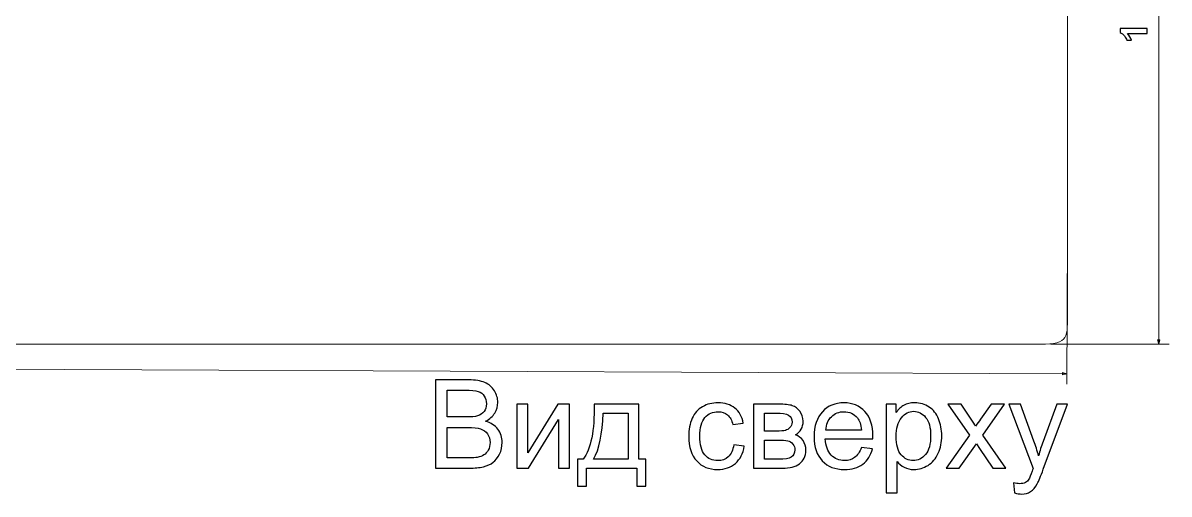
# Model space of a CAD drawing. Header units: centimetres. Extents: x -84 to 84, y -59 to 59.
# Drawn here: x 26.27 to 54.09, y 24.17 to 35.6 of the extents above; entities that cross this region are included whole.
import ezdxf

# ---------------------------------------------------------------- set-up
doc = ezdxf.new("R2010")
doc.units = ezdxf.units.CM
doc.header["$MEASUREMENT"] = 0
doc.layers.add('layer 1', color=7, linetype='Continuous')

msp = doc.modelspace()

# ---------------------------------------------------------------- linework, layer by layer
at = {"layer": 'layer 1', "color": 254, "lineweight": 20}
msp.add_open_spline([(-54.95849, 45.41886), (-54.95849, 45.41886), (50.96113, 45.41886), (50.96113, 45.41886), (50.96113, 45.41886), (51.67024, 45.41886), (51.62215, 45.26184), (51.62143, 44.59441), (51.62143, 44.59441), (51.62143, 44.59441), (51.62143, 36.61422), (51.62143, 36.61422), (51.62143, 36.61422), (51.62143, 36.61422), (51.62143, 28.63403), (51.62143, 28.63403), (51.62143, 28.63403), (51.62215, 27.9666), (51.67024, 27.80958), (50.96113, 27.80958), (50.96113, 27.80958), (50.96113, 27.80958), (-54.95849, 27.80958), (-54.95849, 27.80958), (-54.95849, 27.80958), (-55.07312, 27.80958), (-55.07723, 27.80923), (-55.18469, 27.89076), (-55.18469, 27.89076), (-55.88335, 28.42084), (-56.58204, 28.95106), (-57.2807, 29.4812), (-57.2807, 29.4812), (-57.39009, 29.56414), (-57.37765, 29.51009), (-57.37765, 29.74279), (-57.37765, 29.74279), (-57.37765, 30.36287), (-57.37765, 33.54415), (-57.37765, 34.1642), (-57.37765, 34.1642), (-57.37765, 34.1642), (-42.37765, 34.1642), (-42.37765, 34.1642), (-42.37765, 34.1642), (-42.37765, 34.1642), (-42.37765, 39.06422), (-42.37765, 39.06422), (-42.37765, 39.06422), (-42.37765, 39.06422), (-57.37765, 39.06422), (-57.37765, 39.06422), (-57.37765, 39.06422), (-57.37765, 39.68427), (-57.37765, 42.86557), (-57.37765, 43.48565), (-57.37765, 43.48565), (-57.37765, 43.71835), (-57.39009, 43.6643), (-57.2807, 43.74724), (-57.2807, 43.74724), (-56.58204, 44.27738), (-55.88335, 44.8076), (-55.18469, 45.33768), (-55.18469, 45.33768), (-55.07723, 45.41921), (-55.07312, 45.41886), (-54.95849, 45.41886)], degree=3, knots=[0, 0, 0, 0, 0.05555556, 0.05555556, 0.05555556, 0.05555556, 0.11111111, 0.11111111, 0.11111111, 0.11111111, 0.16666667, 0.16666667, 0.16666667, 0.16666667, 0.22222222, 0.22222222, 0.22222222, 0.22222222, 0.27777778, 0.27777778, 0.27777778, 0.27777778, 0.33333333, 0.33333333, 0.33333333, 0.33333333, 0.38888889, 0.38888889, 0.38888889, 0.38888889, 0.44444444, 0.44444444, 0.44444444, 0.44444444, 0.5, 0.5, 0.5, 0.5, 0.55555556, 0.55555556, 0.55555556, 0.55555556, 0.61111111, 0.61111111, 0.61111111, 0.61111111, 0.66666667, 0.66666667, 0.66666667, 0.66666667, 0.72222222, 0.72222222, 0.72222222, 0.72222222, 0.77777778, 0.77777778, 0.77777778, 0.77777778, 0.83333333, 0.83333333, 0.83333333, 0.83333333, 0.88888889, 0.88888889, 0.88888889, 0.88888889, 1, 1, 1, 1], dxfattribs=at)
at = {"layer": 'layer 1', "color": 155, "lineweight": 9}
for points in [[(53.83758, 45.41886), (53.83758, 45.41886), (53.83758, 27.80958), (53.83758, 27.80958)], [(51.62037, 30.42293), (51.62037, 30.42293), (51.60511, 26.84134), (51.60511, 26.84134)], [(51.21113, 27.80958), (51.21113, 27.80958), (54.08758, 27.80958), (54.08758, 27.80958)], [(-0.78273, 27.31459), (-0.78273, 27.31459), (51.60617, 27.09133), (51.60617, 27.09133)]]:
    msp.add_open_spline(points, degree=3, dxfattribs=at)
at = {"layer": 'layer 1', "color": 155}
msp.add_open_spline([(53.55779, 35.46999), (53.55779, 35.46999), (53.55779, 35.34433), (53.55779, 35.34433), (53.55779, 35.34433), (53.55779, 35.34433), (53.08236, 35.34433), (53.08236, 35.34433), (53.08236, 35.34433), (53.12547, 35.29847), (53.15742, 35.24435), (53.17806, 35.18198), (53.17806, 35.18198), (53.17806, 35.18198), (53.06341, 35.18198), (53.06341, 35.18198), (53.06341, 35.18198), (53.05271, 35.21485), (53.03238, 35.25047), (53.00226, 35.28884), (53.00226, 35.28884), (52.9723, 35.32736), (52.93729, 35.35365), (52.89739, 35.36802), (52.89739, 35.36802), (52.89739, 35.36802), (52.89739, 35.46999), (52.89739, 35.46999), (52.89739, 35.46999), (52.89739, 35.46999), (53.55779, 35.46999), (53.55779, 35.46999)], degree=3, knots=[0, 0, 0, 0, 0.11111111, 0.11111111, 0.11111111, 0.11111111, 0.22222222, 0.22222222, 0.22222222, 0.22222222, 0.33333333, 0.33333333, 0.33333333, 0.33333333, 0.44444444, 0.44444444, 0.44444444, 0.44444444, 0.55555556, 0.55555556, 0.55555556, 0.55555556, 0.66666667, 0.66666667, 0.66666667, 0.66666667, 0.77777778, 0.77777778, 0.77777778, 0.77777778, 1, 1, 1, 1], dxfattribs=at)
at = {"layer": 'layer 1', "color": 155, "lineweight": 9}
for points in [[(53.81035, 27.91117), (53.81035, 27.91117), (53.83758, 27.80958), (53.83758, 27.80958), (53.83758, 27.80958), (53.83758, 27.80958), (53.8648, 27.91117), (53.8648, 27.91117), (53.8648, 27.91117), (53.8648, 27.91117), (53.81035, 27.91117), (53.81035, 27.91117)], [(51.50446, 27.06454), (51.50446, 27.06454), (51.60617, 27.09133), (51.60617, 27.09133), (51.60617, 27.09133), (51.60617, 27.09133), (51.50469, 27.11898), (51.50469, 27.11898), (51.50469, 27.11898), (51.50469, 27.11898), (51.50446, 27.06454), (51.50446, 27.06454)]]:
    msp.add_open_spline(points, degree=3, knots=[0, 0, 0, 0, 0.25, 0.25, 0.25, 0.25, 0.5, 0.5, 0.5, 0.5, 1, 1, 1, 1], dxfattribs=at)
at = {"layer": 'layer 1', "color": 250}
for points, knots in [([(36.28301, 24.80111), (36.28301, 24.80111), (36.28301, 26.94364), (36.28301, 26.94364), (36.28301, 26.94364), (36.28301, 26.94364), (37.08696, 26.94364), (37.08696, 26.94364), (37.08696, 26.94364), (37.25054, 26.94364), (37.38171, 26.92219), (37.48095, 26.87881), (37.48095, 26.87881), (37.5797, 26.83542), (37.657, 26.76859), (37.71286, 26.67832), (37.71286, 26.67832), (37.76922, 26.58855), (37.79715, 26.49429), (37.79715, 26.39554), (37.79715, 26.39554), (37.79715, 26.30427), (37.77221, 26.21799), (37.72284, 26.1372), (37.72284, 26.1372), (37.67346, 26.0564), (37.59865, 25.99107), (37.49841, 25.9412), (37.49841, 25.9412), (37.62808, 25.9033), (37.72782, 25.83846), (37.79715, 25.7467), (37.79715, 25.7467), (37.86697, 25.65543), (37.90188, 25.54721), (37.90188, 25.42252), (37.90188, 25.42252), (37.90188, 25.32178), (37.88043, 25.22852), (37.83804, 25.14224), (37.83804, 25.14224), (37.79565, 25.05596), (37.74328, 24.98963), (37.68094, 24.94275), (37.68094, 24.94275), (37.6186, 24.89637), (37.5403, 24.86096), (37.44654, 24.83702), (37.44654, 24.83702), (37.35228, 24.81308), (37.23708, 24.80111), (37.10043, 24.80111), (37.10043, 24.80111), (37.10043, 24.80111), (36.28301, 24.80111), (36.28301, 24.80111)], [0, 0, 0, 0, 0.06666667, 0.06666667, 0.06666667, 0.06666667, 0.13333333, 0.13333333, 0.13333333, 0.13333333, 0.2, 0.2, 0.2, 0.2, 0.26666667, 0.26666667, 0.26666667, 0.26666667, 0.33333333, 0.33333333, 0.33333333, 0.33333333, 0.4, 0.4, 0.4, 0.4, 0.46666667, 0.46666667, 0.46666667, 0.46666667, 0.53333333, 0.53333333, 0.53333333, 0.53333333, 0.6, 0.6, 0.6, 0.6, 0.66666667, 0.66666667, 0.66666667, 0.66666667, 0.73333333, 0.73333333, 0.73333333, 0.73333333, 0.8, 0.8, 0.8, 0.8, 0.86666667, 0.86666667, 0.86666667, 0.86666667, 1, 1, 1, 1]), ([(36.56729, 26.04294), (36.56729, 26.04294), (37.0306, 26.04294), (37.0306, 26.04294), (37.0306, 26.04294), (37.15628, 26.04294), (37.24655, 26.05142), (37.30091, 26.06788), (37.30091, 26.06788), (37.37323, 26.08932), (37.42759, 26.12523), (37.464, 26.1751), (37.464, 26.1751), (37.5004, 26.22497), (37.51886, 26.28732), (37.51886, 26.36262), (37.51886, 26.36262), (37.51886, 26.43394), (37.5019, 26.49678), (37.46749, 26.55064), (37.46749, 26.55064), (37.43357, 26.605), (37.3847, 26.64241), (37.32136, 26.66236), (37.32136, 26.66236), (37.25802, 26.68231), (37.1493, 26.69228), (36.99569, 26.69228), (36.99569, 26.69228), (36.99569, 26.69228), (36.56729, 26.69228), (36.56729, 26.69228), (36.56729, 26.69228), (36.56729, 26.69228), (36.56729, 26.04294), (36.56729, 26.04294)], [0, 0, 0, 0, 0.1, 0.1, 0.1, 0.1, 0.2, 0.2, 0.2, 0.2, 0.3, 0.3, 0.3, 0.3, 0.4, 0.4, 0.4, 0.4, 0.5, 0.5, 0.5, 0.5, 0.6, 0.6, 0.6, 0.6, 0.7, 0.7, 0.7, 0.7, 0.8, 0.8, 0.8, 0.8, 1, 1, 1, 1]), ([(38.25797, 26.35414), (38.25797, 26.35414), (38.52129, 26.35414), (38.52129, 26.35414), (38.52129, 26.35414), (38.52129, 26.35414), (38.52129, 25.16967), (38.52129, 25.16967), (38.52129, 25.16967), (38.52129, 25.16967), (39.25293, 26.35414), (39.25293, 26.35414), (39.25293, 26.35414), (39.25293, 26.35414), (39.5357, 26.35414), (39.5357, 26.35414), (39.5357, 26.35414), (39.5357, 26.35414), (39.5357, 24.80111), (39.5357, 24.80111), (39.5357, 24.80111), (39.5357, 24.80111), (39.27238, 24.80111), (39.27238, 24.80111), (39.27238, 24.80111), (39.27238, 24.80111), (39.27238, 25.9781), (39.27238, 25.9781), (39.27238, 25.9781), (39.27238, 25.9781), (38.54174, 24.80111), (38.54174, 24.80111), (38.54174, 24.80111), (38.54174, 24.80111), (38.25797, 24.80111), (38.25797, 24.80111), (38.25797, 24.80111), (38.25797, 24.80111), (38.25797, 26.35414), (38.25797, 26.35414)], [0, 0, 0, 0, 0.09090909, 0.09090909, 0.09090909, 0.09090909, 0.18181818, 0.18181818, 0.18181818, 0.18181818, 0.27272727, 0.27272727, 0.27272727, 0.27272727, 0.36363636, 0.36363636, 0.36363636, 0.36363636, 0.45454545, 0.45454545, 0.45454545, 0.45454545, 0.54545455, 0.54545455, 0.54545455, 0.54545455, 0.63636364, 0.63636364, 0.63636364, 0.63636364, 0.72727273, 0.72727273, 0.72727273, 0.72727273, 0.81818182, 0.81818182, 0.81818182, 0.81818182, 1, 1, 1, 1]), ([(40.13617, 26.35414), (40.13617, 26.35414), (41.2194, 26.35414), (41.2194, 26.35414), (41.2194, 26.35414), (41.2194, 26.35414), (41.2194, 25.01656), (41.2194, 25.01656), (41.2194, 25.01656), (41.2194, 25.01656), (41.38698, 25.01656), (41.38698, 25.01656), (41.38698, 25.01656), (41.38698, 25.01656), (41.38698, 24.36123), (41.38698, 24.36123), (41.38698, 24.36123), (41.38698, 24.36123), (41.17153, 24.36123), (41.17153, 24.36123), (41.17153, 24.36123), (41.17153, 24.36123), (41.17153, 24.80111), (41.17153, 24.80111), (41.17153, 24.80111), (41.17153, 24.80111), (39.94765, 24.80111), (39.94765, 24.80111), (39.94765, 24.80111), (39.94765, 24.80111), (39.94765, 24.36123), (39.94765, 24.36123), (39.94765, 24.36123), (39.94765, 24.36123), (39.7322, 24.36123), (39.7322, 24.36123), (39.7322, 24.36123), (39.7322, 24.36123), (39.7322, 25.01656), (39.7322, 25.01656), (39.7322, 25.01656), (39.7322, 25.01656), (39.86985, 25.01656), (39.86985, 25.01656), (39.86985, 25.01656), (40.05537, 25.26842), (40.14415, 25.71428), (40.13617, 26.35414)], [0, 0, 0, 0, 0.07692308, 0.07692308, 0.07692308, 0.07692308, 0.15384615, 0.15384615, 0.15384615, 0.15384615, 0.23076923, 0.23076923, 0.23076923, 0.23076923, 0.30769231, 0.30769231, 0.30769231, 0.30769231, 0.38461538, 0.38461538, 0.38461538, 0.38461538, 0.46153846, 0.46153846, 0.46153846, 0.46153846, 0.53846154, 0.53846154, 0.53846154, 0.53846154, 0.61538462, 0.61538462, 0.61538462, 0.61538462, 0.69230769, 0.69230769, 0.69230769, 0.69230769, 0.76923077, 0.76923077, 0.76923077, 0.76923077, 0.84615385, 0.84615385, 0.84615385, 0.84615385, 1, 1, 1, 1]), ([(43.52153, 25.36966), (43.52153, 25.36966), (43.77887, 25.33375), (43.77887, 25.33375), (43.77887, 25.33375), (43.75044, 25.1567), (43.67862, 25.01855), (43.56242, 24.91831), (43.56242, 24.91831), (43.44622, 24.81807), (43.30308, 24.76819), (43.13402, 24.76819), (43.13402, 24.76819), (42.92206, 24.76819), (42.75149, 24.83752), (42.62282, 24.97616), (42.62282, 24.97616), (42.49365, 25.11481), (42.42931, 25.3133), (42.42931, 25.57164), (42.42931, 25.57164), (42.42931, 25.73921), (42.45724, 25.88534), (42.5126, 26.01102), (42.5126, 26.01102), (42.56796, 26.1362), (42.65225, 26.23046), (42.76595, 26.2928), (42.76595, 26.2928), (42.87917, 26.35564), (43.00235, 26.38706), (43.13601, 26.38706), (43.13601, 26.38706), (43.30408, 26.38706), (43.44223, 26.34467), (43.54896, 26.25939), (43.54896, 26.25939), (43.65618, 26.1741), (43.72501, 26.05291), (43.75493, 25.89631), (43.75493, 25.89631), (43.75493, 25.89631), (43.50058, 25.85741), (43.50058, 25.85741), (43.50058, 25.85741), (43.47614, 25.96165), (43.43325, 26.03995), (43.37091, 26.09281), (43.37091, 26.09281), (43.30907, 26.14518), (43.23426, 26.17161), (43.14648, 26.17161), (43.14648, 26.17161), (43.01382, 26.17161), (42.9061, 26.12423), (42.82281, 26.02947), (42.82281, 26.02947), (42.74002, 25.93422), (42.69863, 25.7846), (42.69863, 25.57912), (42.69863, 25.57912), (42.69863, 25.37066), (42.73852, 25.21954), (42.81832, 25.12528), (42.81832, 25.12528), (42.89862, 25.03102), (43.00285, 24.98364), (43.13102, 24.98364), (43.13102, 24.98364), (43.23476, 24.98364), (43.32104, 25.01506), (43.38986, 25.0784), (43.38986, 25.0784), (43.45918, 25.14124), (43.50307, 25.23849), (43.52153, 25.36966)], [0, 0, 0, 0, 0.05, 0.05, 0.05, 0.05, 0.1, 0.1, 0.1, 0.1, 0.15, 0.15, 0.15, 0.15, 0.2, 0.2, 0.2, 0.2, 0.25, 0.25, 0.25, 0.25, 0.3, 0.3, 0.3, 0.3, 0.35, 0.35, 0.35, 0.35, 0.4, 0.4, 0.4, 0.4, 0.45, 0.45, 0.45, 0.45, 0.5, 0.5, 0.5, 0.5, 0.55, 0.55, 0.55, 0.55, 0.6, 0.6, 0.6, 0.6, 0.65, 0.65, 0.65, 0.65, 0.7, 0.7, 0.7, 0.7, 0.75, 0.75, 0.75, 0.75, 0.8, 0.8, 0.8, 0.8, 0.85, 0.85, 0.85, 0.85, 0.9, 0.9, 0.9, 0.9, 1, 1, 1, 1]), ([(44.0033, 26.35414), (44.0033, 26.35414), (44.60925, 26.35414), (44.60925, 26.35414), (44.60925, 26.35414), (44.75787, 26.35414), (44.86859, 26.34168), (44.9414, 26.31674), (44.9414, 26.31674), (45.01372, 26.2918), (45.07606, 26.24642), (45.12792, 26.18009), (45.12792, 26.18009), (45.18029, 26.11326), (45.20622, 26.03396), (45.20622, 25.9412), (45.20622, 25.9412), (45.20622, 25.86689), (45.19076, 25.80205), (45.16034, 25.74719), (45.16034, 25.74719), (45.12942, 25.69184), (45.08354, 25.64545), (45.0217, 25.60855), (45.0217, 25.60855), (45.09451, 25.58411), (45.15486, 25.53873), (45.20323, 25.4719), (45.20323, 25.4719), (45.25111, 25.40557), (45.27505, 25.32627), (45.27505, 25.235), (45.27505, 25.235), (45.26557, 25.08788), (45.21271, 24.97866), (45.11745, 24.90784), (45.11745, 24.90784), (45.02219, 24.83652), (44.88355, 24.80111), (44.70201, 24.80111), (44.70201, 24.80111), (44.70201, 24.80111), (44.0033, 24.80111), (44.0033, 24.80111), (44.0033, 24.80111), (44.0033, 24.80111), (44.0033, 26.35414), (44.0033, 26.35414)], [0, 0, 0, 0, 0.07692308, 0.07692308, 0.07692308, 0.07692308, 0.15384615, 0.15384615, 0.15384615, 0.15384615, 0.23076923, 0.23076923, 0.23076923, 0.23076923, 0.30769231, 0.30769231, 0.30769231, 0.30769231, 0.38461538, 0.38461538, 0.38461538, 0.38461538, 0.46153846, 0.46153846, 0.46153846, 0.46153846, 0.53846154, 0.53846154, 0.53846154, 0.53846154, 0.61538462, 0.61538462, 0.61538462, 0.61538462, 0.69230769, 0.69230769, 0.69230769, 0.69230769, 0.76923077, 0.76923077, 0.76923077, 0.76923077, 0.84615385, 0.84615385, 0.84615385, 0.84615385, 1, 1, 1, 1]), ([(46.61912, 25.30383), (46.61912, 25.30383), (46.89143, 25.26792), (46.89143, 25.26792), (46.89143, 25.26792), (46.84903, 25.10982), (46.76974, 24.98664), (46.65403, 24.89936), (46.65403, 24.89936), (46.53833, 24.81208), (46.3907, 24.76819), (46.21066, 24.76819), (46.21066, 24.76819), (45.98424, 24.76819), (45.8047, 24.83802), (45.67204, 24.97766), (45.67204, 24.97766), (45.53938, 25.1168), (45.47305, 25.3128), (45.47305, 25.56466), (45.47305, 25.56466), (45.47305, 25.825), (45.53988, 26.02748), (45.67403, 26.17111), (45.67403, 26.17111), (45.80819, 26.31524), (45.98225, 26.38706), (46.1962, 26.38706), (46.1962, 26.38706), (46.40317, 26.38706), (46.57224, 26.31674), (46.70341, 26.1756), (46.70341, 26.1756), (46.83457, 26.03446), (46.9004, 25.83597), (46.9004, 25.58012), (46.9004, 25.58012), (46.9004, 25.56466), (46.8999, 25.54122), (46.89891, 25.5103), (46.89891, 25.5103), (46.89891, 25.5103), (45.74236, 25.5103), (45.74236, 25.5103), (45.74236, 25.5103), (45.75233, 25.34023), (45.80021, 25.20957), (45.88699, 25.1193), (45.88699, 25.1193), (45.97327, 25.02903), (46.08149, 24.98364), (46.21066, 24.98364), (46.21066, 24.98364), (46.30692, 24.98364), (46.38921, 25.00908), (46.45704, 25.05995), (46.45704, 25.05995), (46.52536, 25.11082), (46.57922, 25.19211), (46.61912, 25.30383)], [0, 0, 0, 0, 0.0625, 0.0625, 0.0625, 0.0625, 0.125, 0.125, 0.125, 0.125, 0.1875, 0.1875, 0.1875, 0.1875, 0.25, 0.25, 0.25, 0.25, 0.3125, 0.3125, 0.3125, 0.3125, 0.375, 0.375, 0.375, 0.375, 0.4375, 0.4375, 0.4375, 0.4375, 0.5, 0.5, 0.5, 0.5, 0.5625, 0.5625, 0.5625, 0.5625, 0.625, 0.625, 0.625, 0.625, 0.6875, 0.6875, 0.6875, 0.6875, 0.75, 0.75, 0.75, 0.75, 0.8125, 0.8125, 0.8125, 0.8125, 0.875, 0.875, 0.875, 0.875, 1, 1, 1, 1]), ([(45.75732, 25.72575), (45.75732, 25.72575), (46.62211, 25.72575), (46.62211, 25.72575), (46.62211, 25.72575), (46.61064, 25.85642), (46.57723, 25.95417), (46.52287, 26.0195), (46.52287, 26.0195), (46.43958, 26.12074), (46.33086, 26.17161), (46.1977, 26.17161), (46.1977, 26.17161), (46.07701, 26.17161), (45.97576, 26.13121), (45.89347, 26.05042), (45.89347, 26.05042), (45.81168, 25.96963), (45.7663, 25.8614), (45.75732, 25.72575)], [0, 0, 0, 0, 0.16666667, 0.16666667, 0.16666667, 0.16666667, 0.33333333, 0.33333333, 0.33333333, 0.33333333, 0.5, 0.5, 0.5, 0.5, 0.66666667, 0.66666667, 0.66666667, 0.66666667, 1, 1, 1, 1]), ([(47.22408, 24.20563), (47.22408, 24.20563), (47.22408, 26.35414), (47.22408, 26.35414), (47.22408, 26.35414), (47.22408, 26.35414), (47.46346, 26.35414), (47.46346, 26.35414), (47.46346, 26.35414), (47.46346, 26.35414), (47.46346, 26.15017), (47.46346, 26.15017), (47.46346, 26.15017), (47.51982, 26.22896), (47.58366, 26.28831), (47.65498, 26.32771), (47.65498, 26.32771), (47.72579, 26.36711), (47.81207, 26.38706), (47.91332, 26.38706), (47.91332, 26.38706), (48.04598, 26.38706), (48.16268, 26.35315), (48.26392, 26.28482), (48.26392, 26.28482), (48.36516, 26.21699), (48.44147, 26.12074), (48.49334, 25.99706), (48.49334, 25.99706), (48.5447, 25.87287), (48.57064, 25.73722), (48.57064, 25.5891), (48.57064, 25.5891), (48.57064, 25.431), (48.54221, 25.28837), (48.48536, 25.16119), (48.48536, 25.16119), (48.4285, 25.03451), (48.34571, 24.93726), (48.23699, 24.86944), (48.23699, 24.86944), (48.12877, 24.80211), (48.01456, 24.76819), (47.89486, 24.76819), (47.89486, 24.76819), (47.80709, 24.76819), (47.72829, 24.78665), (47.65897, 24.82355), (47.65897, 24.82355), (47.58914, 24.86046), (47.53229, 24.90684), (47.4874, 24.9632), (47.4874, 24.9632), (47.4874, 24.9632), (47.4874, 24.20563), (47.4874, 24.20563), (47.4874, 24.20563), (47.4874, 24.20563), (47.22408, 24.20563), (47.22408, 24.20563)], [0, 0, 0, 0, 0.0625, 0.0625, 0.0625, 0.0625, 0.125, 0.125, 0.125, 0.125, 0.1875, 0.1875, 0.1875, 0.1875, 0.25, 0.25, 0.25, 0.25, 0.3125, 0.3125, 0.3125, 0.3125, 0.375, 0.375, 0.375, 0.375, 0.4375, 0.4375, 0.4375, 0.4375, 0.5, 0.5, 0.5, 0.5, 0.5625, 0.5625, 0.5625, 0.5625, 0.625, 0.625, 0.625, 0.625, 0.6875, 0.6875, 0.6875, 0.6875, 0.75, 0.75, 0.75, 0.75, 0.8125, 0.8125, 0.8125, 0.8125, 0.875, 0.875, 0.875, 0.875, 1, 1, 1, 1]), ([(47.46346, 25.56815), (47.46346, 25.36916), (47.50386, 25.22204), (47.58416, 25.12678), (47.58416, 25.12678), (47.66495, 25.03152), (47.7627, 24.98364), (47.87741, 24.98364), (47.87741, 24.98364), (47.99411, 24.98364), (48.09386, 25.03302), (48.17664, 25.13177), (48.17664, 25.13177), (48.25993, 25.23051), (48.30133, 25.38312), (48.30133, 25.5901), (48.30133, 25.5901), (48.30133, 25.78759), (48.26093, 25.93521), (48.17964, 26.03346), (48.17964, 26.03346), (48.09834, 26.13171), (48.00159, 26.18059), (47.88888, 26.18059), (47.88888, 26.18059), (47.77716, 26.18059), (47.67842, 26.12822), (47.59263, 26.02399), (47.59263, 26.02399), (47.50636, 25.91926), (47.46346, 25.76764), (47.46346, 25.56815)], [0, 0, 0, 0, 0.11111111, 0.11111111, 0.11111111, 0.11111111, 0.22222222, 0.22222222, 0.22222222, 0.22222222, 0.33333333, 0.33333333, 0.33333333, 0.33333333, 0.44444444, 0.44444444, 0.44444444, 0.44444444, 0.55555556, 0.55555556, 0.55555556, 0.55555556, 0.66666667, 0.66666667, 0.66666667, 0.66666667, 0.77777778, 0.77777778, 0.77777778, 0.77777778, 1, 1, 1, 1]), ([(48.67537, 24.80111), (48.67537, 24.80111), (49.24243, 25.60556), (49.24243, 25.60556), (49.24243, 25.60556), (49.24243, 25.60556), (48.71727, 26.35414), (48.71727, 26.35414), (48.71727, 26.35414), (48.71727, 26.35414), (49.04094, 26.35414), (49.04094, 26.35414), (49.04094, 26.35414), (49.04094, 26.35414), (49.28631, 25.98758), (49.28631, 25.98758), (49.28631, 25.98758), (49.3317, 25.91876), (49.36761, 25.8629), (49.39304, 25.81901), (49.39304, 25.81901), (49.43743, 25.88135), (49.47683, 25.93771), (49.51224, 25.98808), (49.51224, 25.98808), (49.51224, 25.98808), (49.77058, 26.35414), (49.77058, 26.35414), (49.77058, 26.35414), (49.77058, 26.35414), (50.09226, 26.35414), (50.09226, 26.35414), (50.09226, 26.35414), (50.09226, 26.35414), (49.56411, 25.60556), (49.56411, 25.60556), (49.56411, 25.60556), (49.56411, 25.60556), (50.12667, 24.80111), (50.12667, 24.80111), (50.12667, 24.80111), (50.12667, 24.80111), (49.80649, 24.80111), (49.80649, 24.80111), (49.80649, 24.80111), (49.80649, 24.80111), (49.48531, 25.27989), (49.48531, 25.27989), (49.48531, 25.27989), (49.48531, 25.27989), (49.41199, 25.39509), (49.41199, 25.39509), (49.41199, 25.39509), (49.41199, 25.39509), (48.99705, 24.80111), (48.99705, 24.80111), (48.99705, 24.80111), (48.99705, 24.80111), (48.67537, 24.80111), (48.67537, 24.80111)], [0, 0, 0, 0, 0.0625, 0.0625, 0.0625, 0.0625, 0.125, 0.125, 0.125, 0.125, 0.1875, 0.1875, 0.1875, 0.1875, 0.25, 0.25, 0.25, 0.25, 0.3125, 0.3125, 0.3125, 0.3125, 0.375, 0.375, 0.375, 0.375, 0.4375, 0.4375, 0.4375, 0.4375, 0.5, 0.5, 0.5, 0.5, 0.5625, 0.5625, 0.5625, 0.5625, 0.625, 0.625, 0.625, 0.625, 0.6875, 0.6875, 0.6875, 0.6875, 0.75, 0.75, 0.75, 0.75, 0.8125, 0.8125, 0.8125, 0.8125, 0.875, 0.875, 0.875, 0.875, 1, 1, 1, 1]), ([(50.33913, 24.20413), (50.33913, 24.20413), (50.3092, 24.44751), (50.3092, 24.44751), (50.3092, 24.44751), (50.36706, 24.43205), (50.41693, 24.42407), (50.45982, 24.42407), (50.45982, 24.42407), (50.51867, 24.42407), (50.56555, 24.43405), (50.60046, 24.4535), (50.60046, 24.4535), (50.63587, 24.47295), (50.66479, 24.50038), (50.68724, 24.53529), (50.68724, 24.53529), (50.7037, 24.56172), (50.73063, 24.62705), (50.76753, 24.73179), (50.76753, 24.73179), (50.77252, 24.74625), (50.78, 24.7677), (50.79097, 24.79612), (50.79097, 24.79612), (50.79097, 24.79612), (50.20148, 26.35414), (50.20148, 26.35414), (50.20148, 26.35414), (50.20148, 26.35414), (50.48276, 26.35414), (50.48276, 26.35414), (50.48276, 26.35414), (50.48276, 26.35414), (50.80693, 25.45743), (50.80693, 25.45743), (50.80693, 25.45743), (50.84932, 25.34422), (50.88673, 25.22453), (50.92014, 25.09885), (50.92014, 25.09885), (50.95057, 25.21705), (50.98647, 25.33375), (51.02837, 25.44846), (51.02837, 25.44846), (51.02837, 25.44846), (51.35952, 26.35414), (51.35952, 26.35414), (51.35952, 26.35414), (51.35952, 26.35414), (51.62235, 26.35414), (51.62235, 26.35414), (51.62235, 26.35414), (51.62235, 26.35414), (51.03535, 24.77418), (51.03535, 24.77418), (51.03535, 24.77418), (50.97201, 24.60411), (50.92264, 24.48741), (50.88723, 24.42308), (50.88723, 24.42308), (50.84035, 24.3368), (50.78648, 24.27346), (50.72614, 24.23306), (50.72614, 24.23306), (50.66529, 24.19266), (50.59298, 24.17271), (50.50919, 24.17271), (50.50919, 24.17271), (50.45832, 24.17271), (50.40147, 24.18319), (50.33913, 24.20413)], [0, 0, 0, 0, 0.05263158, 0.05263158, 0.05263158, 0.05263158, 0.10526316, 0.10526316, 0.10526316, 0.10526316, 0.15789474, 0.15789474, 0.15789474, 0.15789474, 0.21052632, 0.21052632, 0.21052632, 0.21052632, 0.26315789, 0.26315789, 0.26315789, 0.26315789, 0.31578947, 0.31578947, 0.31578947, 0.31578947, 0.36842105, 0.36842105, 0.36842105, 0.36842105, 0.42105263, 0.42105263, 0.42105263, 0.42105263, 0.47368421, 0.47368421, 0.47368421, 0.47368421, 0.52631579, 0.52631579, 0.52631579, 0.52631579, 0.57894737, 0.57894737, 0.57894737, 0.57894737, 0.63157895, 0.63157895, 0.63157895, 0.63157895, 0.68421053, 0.68421053, 0.68421053, 0.68421053, 0.73684211, 0.73684211, 0.73684211, 0.73684211, 0.78947368, 0.78947368, 0.78947368, 0.78947368, 0.84210526, 0.84210526, 0.84210526, 0.84210526, 0.89473684, 0.89473684, 0.89473684, 0.89473684, 1, 1, 1, 1]), ([(40.35461, 26.1357), (40.33516, 25.63149), (40.25736, 25.25844), (40.12121, 25.01656), (40.12121, 25.01656), (40.12121, 25.01656), (40.95608, 25.01656), (40.95608, 25.01656), (40.95608, 25.01656), (40.95608, 25.01656), (40.95608, 26.1357), (40.95608, 26.1357), (40.95608, 26.1357), (40.95608, 26.1357), (40.35461, 26.1357), (40.35461, 26.1357)], [0, 0, 0, 0, 0.2, 0.2, 0.2, 0.2, 0.4, 0.4, 0.4, 0.4, 0.6, 0.6, 0.6, 0.6, 1, 1, 1, 1]), ([(44.26662, 25.69882), (44.26662, 25.69882), (44.54591, 25.69882), (44.54591, 25.69882), (44.54591, 25.69882), (44.65713, 25.69882), (44.73393, 25.7048), (44.77532, 25.71627), (44.77532, 25.71627), (44.81722, 25.72824), (44.85462, 25.75168), (44.88754, 25.78759), (44.88754, 25.78759), (44.92045, 25.823), (44.93691, 25.86589), (44.93691, 25.91576), (44.93691, 25.91576), (44.93691, 25.99805), (44.90799, 26.05491), (44.85063, 26.08733), (44.85063, 26.08733), (44.79278, 26.11974), (44.69403, 26.1357), (44.55439, 26.1357), (44.55439, 26.1357), (44.55439, 26.1357), (44.26662, 26.1357), (44.26662, 26.1357), (44.26662, 26.1357), (44.26662, 26.1357), (44.26662, 25.69882), (44.26662, 25.69882)], [0, 0, 0, 0, 0.11111111, 0.11111111, 0.11111111, 0.11111111, 0.22222222, 0.22222222, 0.22222222, 0.22222222, 0.33333333, 0.33333333, 0.33333333, 0.33333333, 0.44444444, 0.44444444, 0.44444444, 0.44444444, 0.55555556, 0.55555556, 0.55555556, 0.55555556, 0.66666667, 0.66666667, 0.66666667, 0.66666667, 0.77777778, 0.77777778, 0.77777778, 0.77777778, 1, 1, 1, 1]), ([(36.56729, 25.05247), (36.56729, 25.05247), (37.10092, 25.05247), (37.10092, 25.05247), (37.10092, 25.05247), (37.19269, 25.05247), (37.25703, 25.05596), (37.29443, 25.06294), (37.29443, 25.06294), (37.35926, 25.07441), (37.41412, 25.09386), (37.45801, 25.12129), (37.45801, 25.12129), (37.5019, 25.14872), (37.53781, 25.18862), (37.56624, 25.24099), (37.56624, 25.24099), (37.59466, 25.29335), (37.60863, 25.3537), (37.60863, 25.42202), (37.60863, 25.42202), (37.60863, 25.50232), (37.58818, 25.57164), (37.54679, 25.63099), (37.54679, 25.63099), (37.50589, 25.69034), (37.44904, 25.73173), (37.37622, 25.75567), (37.37622, 25.75567), (37.30391, 25.77961), (37.19917, 25.79158), (37.06302, 25.79158), (37.06302, 25.79158), (37.06302, 25.79158), (36.56729, 25.79158), (36.56729, 25.79158), (36.56729, 25.79158), (36.56729, 25.79158), (36.56729, 25.05247), (36.56729, 25.05247)], [0, 0, 0, 0, 0.09090909, 0.09090909, 0.09090909, 0.09090909, 0.18181818, 0.18181818, 0.18181818, 0.18181818, 0.27272727, 0.27272727, 0.27272727, 0.27272727, 0.36363636, 0.36363636, 0.36363636, 0.36363636, 0.45454545, 0.45454545, 0.45454545, 0.45454545, 0.54545455, 0.54545455, 0.54545455, 0.54545455, 0.63636364, 0.63636364, 0.63636364, 0.63636364, 0.72727273, 0.72727273, 0.72727273, 0.72727273, 0.81818182, 0.81818182, 0.81818182, 0.81818182, 1, 1, 1, 1]), ([(44.26662, 25.01656), (44.26662, 25.01656), (44.61224, 25.01656), (44.61224, 25.01656), (44.61224, 25.01656), (44.76086, 25.01656), (44.8631, 25.03402), (44.91846, 25.06843), (44.91846, 25.06843), (44.97382, 25.10334), (45.00274, 25.16269), (45.00574, 25.24797), (45.00574, 25.24797), (45.00574, 25.29734), (44.98978, 25.34372), (44.95786, 25.38612), (44.95786, 25.38612), (44.92544, 25.42851), (44.88355, 25.45544), (44.83218, 25.46641), (44.83218, 25.46641), (44.78081, 25.47788), (44.69802, 25.48337), (44.58431, 25.48337), (44.58431, 25.48337), (44.58431, 25.48337), (44.26662, 25.48337), (44.26662, 25.48337), (44.26662, 25.48337), (44.26662, 25.48337), (44.26662, 25.01656), (44.26662, 25.01656)], [0, 0, 0, 0, 0.11111111, 0.11111111, 0.11111111, 0.11111111, 0.22222222, 0.22222222, 0.22222222, 0.22222222, 0.33333333, 0.33333333, 0.33333333, 0.33333333, 0.44444444, 0.44444444, 0.44444444, 0.44444444, 0.55555556, 0.55555556, 0.55555556, 0.55555556, 0.66666667, 0.66666667, 0.66666667, 0.66666667, 0.77777778, 0.77777778, 0.77777778, 0.77777778, 1, 1, 1, 1])]:
    msp.add_open_spline(points, degree=3, knots=knots, dxfattribs=at)

doc.saveas('drawing.dxf')
